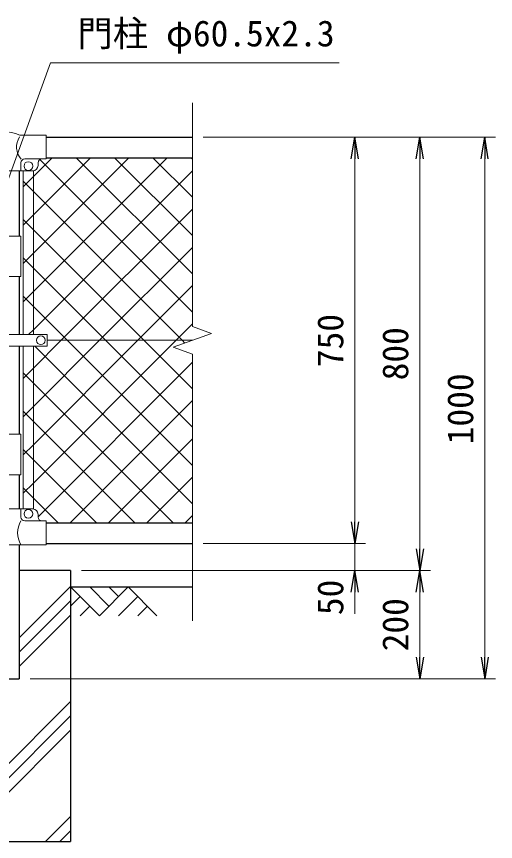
# Model space of a CAD drawing. Units: millimetres, scale not verified. Extents: x -4200 to 4200, y -2970 to 2970.
# Drawn here: x 2267 to 3152, y -1038 to 484 of the extents above; entities that cross this region are included whole.
import ezdxf
from ezdxf.enums import TextEntityAlignment as Align

# ---------------------------------------------------------------- set-up
doc = ezdxf.new("R2010")
doc.units = ezdxf.units.MM
doc.header["$LTSCALE"] = 10
for name, color, linetype, lineweight in [('0-0_D-STR3', 3, 'Continuous', 13), ('0-3_D-STR1', 1, 'Continuous', 25), ('0-4_D-DCR-HCH', 7, 'Continuous', 13), ('0-5_D-BGD', 7, 'Continuous', 25), ('0-6_D-STR4', 7, 'Continuous', 25), ('0-7_D-STR-DIM', 7, 'Continuous', 13), ('0-A_D-STR2', 7, 'Continuous', 13), ('0-B_D-STR-TXT', 7, 'Continuous', 13)]:
    doc.layers.add(name, color=color, linetype=linetype, lineweight=lineweight)
doc.layers.add('0-8_0', color=7, linetype='Continuous')
doc.styles.add('ＭＳ ゴシック', font='')
doc.styles.get('ＭＳ ゴシック').set_extended_font_data('MS Gothic')

# ---------------------------------------------------------------- blocks, each defined once
blk = doc.blocks.new('_Open')
at = {"layer": '0-8_0'}
blk.add_line((-10, 1.667), (0, 0), dxfattribs=at)
blk.add_lwpolyline([(-10, -1.667), (0, 0), (-10, 0)], dxfattribs=at)

msp = doc.modelspace()

# ---------------------------------------------------------------- linework, layer by layer
at = {"layer": '0-0_D-STR3'}
for p, q in [((2273.44, 265.29), (2322.31, 265.29)), ((2322.31, 221.29), (2322.31, 265.29)), ((2275.71, 214.29), (2275.71, 199.29)), ((2282.71, 221.29), (2322.31, 221.29)), ((2307.31, 209.29), (2307.31, 214.29)), ((2208.91, 199.29), (2297.31, 199.29)), ((2279.81, 199.29), (2279.81, -102.91)), ((2298.81, 199.29), (2298.81, -102.91)), ((2211.27, 79.09), (2275.61, 79.09)), ((2275.61, 79.09), (2275.61, 4.09)), ((2189.67, 4.09), (2275.61, 4.09)), ((2209.51, -102.91), (2324.31, -102.91)), ((2324.31, -102.91), (2324.31, -123.91)), ((2592.31, -113.41), (2324.31, -113.41)), ((2209.51, -123.91), (2324.31, -123.91)), ((2279.81, -424.71), (2279.81, -123.91)), ((2298.81, -424.71), (2298.81, -123.91)), ((2211.27, -286.91), (2275.61, -286.91)), ((2275.61, -286.91), (2275.61, -361.91)), ((2189.67, -361.91), (2275.61, -361.91)), ((2206.61, -424.71), (2297.31, -424.71)), ((2275.71, -424.71), (2275.71, -439.71)), ((2307.31, -434.71), (2307.31, -439.71)), ((2282.71, -446.71), (2322.31, -446.71)), ((2322.31, -446.71), (2322.31, -490.71)), ((2206.61, -490.71), (2322.31, -490.71))]:
    msp.add_line(p, q, dxfattribs=at)
for centre in [(2289.31, 208.29), (2312.31, -113.41), (2289.31, -433.71)]:
    msp.add_circle(centre, 8, dxfattribs=at)
for centre, radius, start, end in [((2242.31, 191.6), 80, 67.09875, 113.10629), ((2300.84, 243.35), 33.4, 146.35914, 222.2959), ((2282.71, 214.29), 7, 90, 180), ((2314.31, 214.29), 7, 90, 180), ((2297.31, 209.29), 10, 270, 0), ((2297.31, -434.71), 10, 0, 90), ((2282.71, -439.71), 7, 180, 270), ((2314.31, -439.71), 7, 180, 270), ((2309.93, -468.71), 40.68, 147.25964, 212.74036)]:
    msp.add_arc(centre, radius, start, end, dxfattribs=at)
at = {"layer": '0-3_D-STR1'}
for p, q in [((2322.31, 261.59), (2592.31, 261.59)), ((2322.31, 223.59), (2592.31, 223.59)), ((2272.56, 199.29), (2272.56, 79.09)), ((2272.56, 4.09), (2272.56, -102.91)), ((2272.56, -123.91), (2272.56, -286.91)), ((2272.56, -361.91), (2272.56, -424.71)), ((2322.31, -450.41), (2592.31, -450.41)), ((2272.56, -490.71), (2272.56, -738.41)), ((2322.31, -488.41), (2592.31, -488.41)), ((2212.06, -738.41), (2272.56, -738.41))]:
    msp.add_line(p, q, dxfattribs=at)
at = {"layer": '0-4_D-DCR-HCH'}
for p, q in [((2272.56, -662.67), (2367.31, -567.92)), ((2420.52, -621.62), (2367.31, -568.41)), ((2438.26, -603.88), (2402.79, -568.41)), ((2473.74, -568.41), (2420.52, -621.62)), ((2456.09, -586.24), (2438.26, -568.41)), ((2473.74, -568.41), (2526.95, -621.62)), ((2385.05, -586.14), (2367.31, -603.8)), ((2491.47, -586.14), (2455.84, -621.62)), ((2272.56, -689.19), (2367.31, -594.44)), ((2402.79, -603.88), (2384.97, -621.62)), ((2509.21, -603.88), (2491.39, -621.62)), ((2272.56, -715.7), (2367.31, -620.95)), ((2117.31, -1030.05), (2367.31, -780.05)), ((2135.47, -1038.41), (2367.31, -806.57)), ((2161.99, -1038.41), (2367.31, -833.08)), ((2321.09, -1038.41), (2367.31, -992.18)), ((2347.6, -1038.41), (2367.31, -1018.7))]:
    msp.add_line(p, q, dxfattribs=at)
at = {"layer": '0-5_D-BGD'}
msp.add_line((2367.31, -568.41), (2592.31, -568.41), dxfattribs=at)
at = {"layer": '0-6_D-STR4'}
for p, q in [((2367.31, -538.41), (2272.56, -538.41)), ((2367.31, -538.41), (2367.31, -1038.41)), ((2117.31, -1038.41), (2367.31, -1038.41))]:
    msp.add_line(p, q, dxfattribs=at)
at = {"layer": '0-7_D-STR-DIM'}
for p, q in [((2592.31, -87.75), (2592.31, 324.59)), ((2612.31, 261.59), (2912.31, 261.59)), ((2612.31, 261.59), (3032.31, 261.59)), ((2612.31, 261.59), (3152.31, 261.59)), ((2892.31, -448.41), (2892.31, 221.59)), ((3012.31, -498.41), (3012.31, 221.59)), ((3132.31, -698.41), (3132.31, 221.59)), ((2627.55, -100.58), (2592.31, -87.75)), ((2557.07, -126.23), (2627.55, -100.58)), ((2592.31, -139.06), (2557.07, -126.23)), ((2592.31, -631.41), (2592.31, -139.06)), ((2892.31, -448.41), (2892.31, -408.41)), ((2612.31, -488.41), (2912.31, -488.41)), ((2612.31, -488.41), (2912.31, -488.41)), ((2892.31, -538.41), (2892.31, -488.41)), ((2387.31, -538.41), (2912.31, -538.41)), ((2387.31, -538.41), (3032.31, -538.41)), ((2387.31, -538.41), (3032.31, -538.41)), ((2892.31, -578.41), (2892.31, -618.41)), ((3012.31, -578.41), (3012.31, -698.41)), ((2292.56, -738.41), (3152.31, -738.41)), ((2292.56, -738.41), (3032.31, -738.41))]:
    msp.add_line(p, q, dxfattribs=at)
at = {"layer": '0-A_D-STR2'}
for p, q in [((2298.81, 188.93), (2333.48, 223.59)), ((2298.81, 118.22), (2404.19, 223.59)), ((2298.81, 47.51), (2474.9, 223.59)), ((2298.81, -23.2), (2545.61, 223.59)), ((2592.31, -61.65), (2310.51, 220.15)), ((2592.31, 9.06), (2377.78, 223.59)), ((2592.31, 79.77), (2448.49, 223.59)), ((2592.31, 150.48), (2519.2, 223.59)), ((2592.31, 221.19), (2589.91, 223.59)), ((2279.81, 169.93), (2298.81, 188.93)), ((2350.03, -113.41), (2592.31, 128.87)), ((2279.81, 99.22), (2298.81, 118.22)), ((2298.81, 90.43), (2279.81, 109.43)), ((2502.65, -113.41), (2298.81, 90.43)), ((2279.81, 28.51), (2298.81, 47.51)), ((2420.74, -113.41), (2592.31, 58.16)), ((2298.81, 19.72), (2279.81, 38.72)), ((2431.94, -113.41), (2298.81, 19.72)), ((2491.45, -113.41), (2592.31, -12.55)), ((2279.81, -42.2), (2298.81, -23.2)), ((2298.81, -50.99), (2279.81, -31.99)), ((2361.23, -113.41), (2298.81, -50.99)), ((2562.16, -113.41), (2592.31, -83.26)), ((2280.01, -102.91), (2279.81, -102.7)), ((2298.81, -164.63), (2350.03, -113.41)), ((2298.81, -235.34), (2420.74, -113.41)), ((2298.81, -306.05), (2491.45, -113.41)), ((2298.81, -376.76), (2562.16, -113.41)), ((2592.31, -344.49), (2361.23, -113.41)), ((2592.31, -273.78), (2431.94, -113.41)), ((2592.31, -203.07), (2502.65, -113.41)), ((2592.31, -415.2), (2301.01, -123.91)), ((2279.81, -183.63), (2298.81, -164.63)), ((2307.31, -438.97), (2592.31, -153.97)), ((2298.81, -192.41), (2279.81, -173.41)), ((2556.8, -450.41), (2298.81, -192.41)), ((2366.59, -450.41), (2592.31, -224.68)), ((2279.81, -254.34), (2298.81, -235.34)), ((2298.81, -263.12), (2279.81, -244.12)), ((2486.09, -450.41), (2298.81, -263.12)), ((2437.3, -450.41), (2592.31, -295.39)), ((2279.81, -325.05), (2298.81, -306.05)), ((2298.81, -333.83), (2279.81, -314.83)), ((2415.38, -450.41), (2298.81, -333.83)), ((2279.81, -395.76), (2298.81, -376.76)), ((2508.01, -450.41), (2592.31, -366.1)), ((2298.81, -404.55), (2279.81, -385.55)), ((2344.67, -450.41), (2298.81, -404.55)), ((2578.72, -450.41), (2592.31, -436.81))]:
    msp.add_line(p, q, dxfattribs=at)
for points in [[(2289.82, -102.91), (2298.81, -93.92), (2592.31, 199.58)], [(2578.42, -118.46), (2573.36, -113.41), (2298.81, 161.14), (2279.81, 180.14)]]:
    msp.add_lwpolyline(points, dxfattribs=at)
at = {"layer": '0-B_D-STR-TXT'}
msp.add_lwpolyline([(2863.21, 398.69), (2330.05, 398.69), (2248.12, 172.95)], dxfattribs=at)

# ---------------------------------------------------------------- block references
at = {"layer": '0-7_D-STR-DIM', "xscale": 4, "yscale": 4}
for p, rotation in [((2892.31, 261.59), 90), ((3012.31, 261.59), 90), ((3132.31, 261.59), 90), ((2892.31, -488.41), 270), ((2892.31, -488.41), 270), ((3012.31, -538.41), 270), ((2892.31, -538.41), 90), ((3012.31, -538.41), 90), ((3012.31, -738.41), 270), ((3132.31, -738.41), 270)]:
    msp.add_blockref('_Open', p, dxfattribs=dict(at, rotation=rotation))

# ---------------------------------------------------------------- texts
at = {"layer": '0-7_D-STR-DIM', "style": 'ＭＳ ゴシック'}
for s, p in [('750', (2885.56, -162.91)), ('800', (3005.56, -187.28)), ('1000', (3125.56, -305.31)), ('50', (2885.57, -620.6)), ('200', (3005.56, -687.41))]:
    msp.add_text(s, height=48.09, rotation=90, dxfattribs=at).set_placement(p, align=Align.BOTTOM_LEFT)
at = {"layer": '0-B_D-STR-TXT', "style": 'ＭＳ ゴシック'}
msp.add_text('門柱 φ60.5x2.3', height=48.09, dxfattribs=at).set_placement((2379.7, 414.57), align=Align.BOTTOM_LEFT)

doc.saveas('drawing.dxf')
